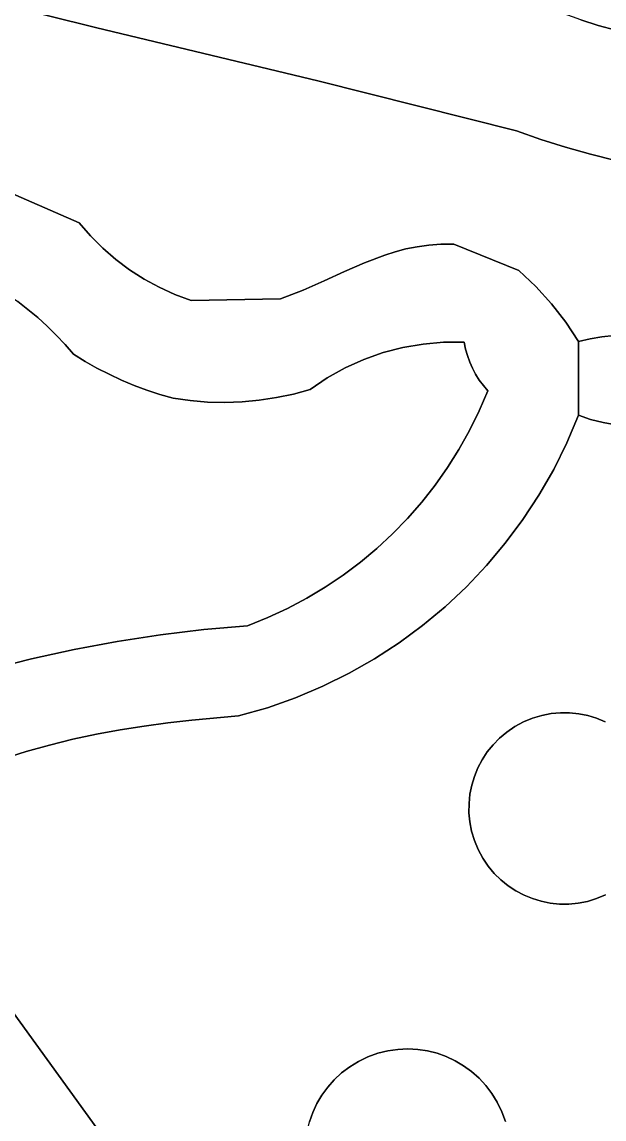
# Model space of a CAD drawing. Header units: inches. Extents: x 36.3 to 71.4, y 17.4 to 61.7.
# Drawn here: x 62.665 to 65.167, y 21.181 to 25.893 of the extents above; entities that cross this region are included whole.
import ezdxf

# ---------------------------------------------------------------- set-up
doc = ezdxf.new("R2010")
doc.units = ezdxf.units.IN
doc.layers.add('SURFACES_FOR_SKETCHUP', color=7, linetype='Continuous')

msp = doc.modelspace()

# ---------------------------------------------------------------- linework, layer by layer
at = {"layer": 'SURFACES_FOR_SKETCHUP'}
for points, invisible_edges in [([(62.9863, 25.8676), (62.8522, 26.4694), (62.0367, 26.1024)], 3), ([(62.8522, 26.4694), (62.9863, 25.8676), (63.2939, 26.3595)], 3), ([(63.2939, 26.3595), (62.9863, 25.8676), (63.7349, 26.2469)], 3), ([(62.9863, 25.8676), (63.9374, 25.6391), (63.7349, 26.2469)], 10), ([(64.1753, 26.1316), (63.7349, 26.2469), (63.9374, 25.6391)], 10), ([(65.1422, 25.878), (65.4603, 26.1733), (65.0677, 25.9019)], 3), ([(65.2177, 25.8579), (65.4603, 26.1733), (65.1422, 25.878)], 3), ([(64.3601, 26.0768), (64.1753, 26.1316), (63.9374, 25.6391)], 10), ([(62.9863, 25.8676), (62.0367, 26.1024), (62.4962, 25.1834)], 10), ([(64.5468, 26.0287), (64.3601, 26.0768), (63.9374, 25.6391)], 10), ([(63.9374, 25.6391), (64.7904, 25.4246), (64.5468, 26.0287)], 10), ([(64.5468, 26.0287), (64.7904, 25.4246), (64.735, 25.9875)], 3), ([(64.735, 25.9875), (64.7904, 25.4246), (64.9248, 25.9531)], 3), ([(65.0677, 25.9019), (64.9248, 25.9531), (64.7904, 25.4246)], 10), ([(64.7904, 25.4246), (64.8956, 25.388), (65.0677, 25.9019)], 10), ([(65.1422, 25.878), (65.0677, 25.9019), (64.8956, 25.388)], 10), ([(64.8956, 25.388), (65.0017, 25.3546), (65.1422, 25.878)], 10), ([(65.2177, 25.8579), (65.1422, 25.878), (65.0017, 25.3546)], 10), ([(62.5583, 25.1837), (62.9863, 25.8676), (62.4962, 25.1834)], 3), ([(62.5583, 25.1837), (62.9107, 25.0299), (62.9863, 25.8676)], 10), ([(63.9374, 25.6391), (62.9863, 25.8676), (62.9107, 25.0299)], 10), ([(65.0017, 25.3546), (65.1088, 25.3245), (65.2177, 25.8579)], 10), ([(65.2934, 25.8434), (65.2177, 25.8579), (65.1088, 25.3245)], 10), ([(65.1088, 25.3245), (65.2167, 25.2975), (65.2934, 25.8434)], 10), ([(62.9107, 25.0299), (62.9596, 24.9736), (63.9374, 25.6391)], 10), ([(62.9596, 24.9736), (63.0122, 24.921), (63.9374, 25.6391)], 10), ([(63.0122, 24.921), (63.0682, 24.8726), (63.9374, 25.6391)], 10), ([(63.0682, 24.8726), (63.1275, 24.8283), (63.9374, 25.6391)], 10), ([(63.1275, 24.8283), (63.1899, 24.7884), (63.9374, 25.6391)], 10), ([(63.1899, 24.7884), (63.255, 24.753), (63.9374, 25.6391)], 10), ([(63.255, 24.753), (63.3227, 24.7223), (63.9374, 25.6391)], 10), ([(63.3227, 24.7223), (63.3926, 24.6964), (63.9374, 25.6391)], 10), ([(63.776, 24.7041), (63.9374, 25.6391), (63.3926, 24.6964)], 3), ([(63.8734, 24.741), (63.9374, 25.6391), (63.776, 24.7041)], 3), ([(63.9643, 24.7807), (63.9374, 25.6391), (63.8734, 24.741)], 3), ([(64.1371, 24.8585), (63.9374, 25.6391), (64.0513, 24.8207)], 3), ([(64.2243, 24.8916), (63.9374, 25.6391), (64.1371, 24.8585)], 3), ([(64.0513, 24.8207), (63.9374, 25.6391), (63.9643, 24.7807)], 3), ([(64.2692, 24.9057), (63.9374, 25.6391), (64.2243, 24.8916)], 3), ([(63.9374, 25.6391), (64.4135, 24.934), (64.7904, 25.4246)], 3), ([(64.3155, 24.9176), (63.9374, 25.6391), (64.2692, 24.9057)], 3), ([(64.3635, 24.9272), (63.9374, 25.6391), (64.3155, 24.9176)], 3), ([(64.4135, 24.934), (63.9374, 25.6391), (64.3635, 24.9272)], 3), ([(64.4135, 24.934), (64.4659, 24.9379), (64.7904, 25.4246)], 10), ([(64.4659, 24.9379), (64.5209, 24.9383), (64.7904, 25.4246)], 10), ([(64.8956, 25.388), (64.7904, 25.4246), (64.5209, 24.9383)], 10), ([(64.5209, 24.9383), (64.8009, 24.8247), (64.8956, 25.388)], 10), ([(65.0017, 25.3546), (64.8956, 25.388), (64.8009, 24.8247)], 10), ([(65.0017, 25.3546), (64.8009, 24.8247), (65.1088, 25.3245)], 3), ([(64.874, 24.7561), (65.1088, 25.3245), (64.8009, 24.8247)], 3), ([(65.1088, 25.3245), (64.874, 24.7561), (65.2167, 25.2975)], 3), ([(64.874, 24.7561), (64.9415, 24.6822), (65.2167, 25.2975)], 10), ([(65.3253, 25.2737), (65.2167, 25.2975), (64.9415, 24.6822)], 10), ([(65.263, 24.5489), (65.3253, 25.2737), (64.9415, 24.6822)], 11), ([(62.5583, 25.1837), (62.5552, 24.753), (62.9107, 25.0299)], 3), ([(62.5552, 24.753), (62.6017, 24.7233), (62.9107, 25.0299)], 10), ([(62.6017, 24.7233), (62.6467, 24.6917), (62.9107, 25.0299)], 10), ([(62.9596, 24.9736), (62.9107, 25.0299), (62.6467, 24.6917)], 10), ([(62.6467, 24.6917), (62.6904, 24.6583), (62.9596, 24.9736)], 10), ([(63.0122, 24.921), (62.9596, 24.9736), (62.6904, 24.6583)], 10), ([(64.3155, 24.9176), (64.3897, 24.5093), (64.3635, 24.9272)], 3), ([(64.3635, 24.9272), (64.4777, 24.5168), (64.4135, 24.934)], 3), ([(64.4777, 24.5168), (64.3635, 24.9272), (64.3897, 24.5093)], 3), ([(64.4135, 24.934), (64.4777, 24.5168), (64.4659, 24.9379)], 3), ([(64.4659, 24.9379), (64.4777, 24.5168), (64.5209, 24.9383)], 3), ([(64.5665, 24.5168), (64.5209, 24.9383), (64.4777, 24.5168)], 3), ([(64.8009, 24.8247), (64.5209, 24.9383), (64.5665, 24.5168)], 10), ([(62.6904, 24.6583), (62.7326, 24.6232), (63.0122, 24.921)], 10), ([(62.7326, 24.6232), (62.7734, 24.5863), (63.0122, 24.921)], 10), ([(63.0682, 24.8726), (63.0122, 24.921), (62.7734, 24.5863)], 10), ([(64.1371, 24.8585), (64.3029, 24.4944), (64.2243, 24.8916)], 3), ([(64.2243, 24.8916), (64.3029, 24.4944), (64.2692, 24.9057)], 3), ([(64.2692, 24.9057), (64.3897, 24.5093), (64.3155, 24.9176)], 3), ([(64.3897, 24.5093), (64.2692, 24.9057), (64.3029, 24.4944)], 3), ([(62.7734, 24.5863), (62.8126, 24.5477), (63.0682, 24.8726)], 10), ([(63.1275, 24.8283), (63.0682, 24.8726), (62.8126, 24.5477)], 10), ([(64.0513, 24.8207), (64.2179, 24.4723), (64.1371, 24.8585)], 3), ([(64.3029, 24.4944), (64.1371, 24.8585), (64.2179, 24.4723)], 3), ([(62.8126, 24.5477), (62.8502, 24.5076), (63.1275, 24.8283)], 10), ([(62.8502, 24.5076), (62.9363, 24.4349), (63.1275, 24.8283)], 11), ([(63.1899, 24.7884), (63.1275, 24.8283), (62.9363, 24.4349)], 10), ([(62.9875, 24.4061), (63.1899, 24.7884), (62.9363, 24.4349)], 3), ([(62.9875, 24.4061), (63.0397, 24.3792), (63.1899, 24.7884)], 10), ([(63.255, 24.753), (63.1899, 24.7884), (63.0397, 24.3792)], 10), ([(63.9643, 24.7807), (64.135, 24.443), (64.0513, 24.8207)], 3), ([(64.2179, 24.4723), (64.0513, 24.8207), (64.135, 24.443)], 3), ([(64.874, 24.7561), (64.8009, 24.8247), (64.5665, 24.5168)], 10), ([(63.093, 24.3544), (63.255, 24.753), (63.0397, 24.3792)], 3), ([(63.255, 24.753), (63.093, 24.3544), (63.3227, 24.7223)], 3), ([(63.776, 24.7041), (63.9777, 24.3636), (63.8734, 24.741)], 3), ([(63.8734, 24.741), (64.0548, 24.4067), (63.9643, 24.7807)], 3), ([(64.0548, 24.4067), (63.8734, 24.741), (63.9777, 24.3636)], 3), ([(64.135, 24.443), (63.9643, 24.7807), (64.0548, 24.4067)], 3), ([(64.9415, 24.6822), (64.874, 24.7561), (64.5665, 24.5168)], 10), ([(62.6467, 24.6917), (62.0633, 24.6241), (62.6904, 24.6583)], 3), ([(63.1471, 24.3317), (63.3227, 24.7223), (63.093, 24.3544)], 3), ([(63.1471, 24.3317), (63.2021, 24.311), (63.3227, 24.7223)], 10), ([(63.3926, 24.6964), (63.3227, 24.7223), (63.2021, 24.311)], 10), ([(63.2021, 24.311), (63.2579, 24.2925), (63.3926, 24.6964)], 10), ([(63.2579, 24.2925), (63.3144, 24.2761), (63.3926, 24.6964)], 10), ([(63.3885, 24.2661), (63.3926, 24.6964), (63.3144, 24.2761)], 3), ([(63.3885, 24.2661), (63.4628, 24.2603), (63.3926, 24.6964)], 10), ([(63.776, 24.7041), (63.3926, 24.6964), (63.6114, 24.2614)], 10), ([(63.5371, 24.2588), (63.6114, 24.2614), (63.3926, 24.6964)], 10), ([(63.4628, 24.2603), (63.5371, 24.2588), (63.3926, 24.6964)], 10), ([(63.6114, 24.2614), (63.6854, 24.2682), (63.776, 24.7041)], 10), ([(63.6854, 24.2682), (63.759, 24.2793), (63.776, 24.7041)], 10), ([(63.759, 24.2793), (63.832, 24.2944), (63.776, 24.7041)], 10), ([(63.832, 24.2944), (63.9041, 24.3138), (63.776, 24.7041)], 10), ([(63.9777, 24.3636), (63.776, 24.7041), (63.9041, 24.3138)], 3), ([(62.6904, 24.6583), (62.0633, 24.6241), (62.7326, 24.6232)], 3), ([(64.5665, 24.5168), (64.5722, 24.4879), (64.9415, 24.6822)], 10), ([(64.5722, 24.4879), (64.58, 24.4596), (64.9415, 24.6822)], 10), ([(64.5899, 24.4321), (64.9415, 24.6822), (64.58, 24.4596)], 3), ([(64.6017, 24.4053), (64.9415, 24.6822), (64.5899, 24.4321)], 3), ([(64.9415, 24.6822), (64.6017, 24.4053), (65.003, 24.6032)], 3), ([(65.003, 24.6032), (65.2102, 24.5457), (64.9415, 24.6822)], 3), ([(65.263, 24.5489), (64.9415, 24.6822), (65.2102, 24.5457)], 3), ([(61.9819, 24.551), (62.7734, 24.5863), (62.0633, 24.6241)], 3), ([(62.7326, 24.6232), (62.0633, 24.6241), (62.7734, 24.5863)], 3), ([(64.6154, 24.3795), (65.003, 24.6032), (64.6017, 24.4053)], 3), ([(64.631, 24.3548), (65.003, 24.6032), (64.6154, 24.3795)], 3), ([(64.6484, 24.3312), (65.003, 24.6032), (64.631, 24.3548)], 3), ([(64.6676, 24.3088), (65.003, 24.6032), (64.6484, 24.3312)], 3), ([(65.003, 24.6032), (64.6676, 24.3088), (65.0581, 24.5195)], 3), ([(65.003, 24.6032), (65.0581, 24.5195), (65.1074, 24.5317)], 8), ([(65.003, 24.6032), (65.1074, 24.5317), (65.1582, 24.5402)], 9), ([(65.003, 24.6032), (65.1582, 24.5402), (65.2102, 24.5457)], 9), ([(61.902, 24.4763), (62.8861, 24.4658), (61.9819, 24.551)], 3), ([(62.7734, 24.5863), (61.9819, 24.551), (62.8126, 24.5477)], 3), ([(62.8502, 24.5076), (62.8126, 24.5477), (61.9819, 24.551)], 10), ([(62.8502, 24.5076), (61.9819, 24.551), (62.8861, 24.4658)], 3), ([(62.8502, 24.5076), (62.8861, 24.4658), (62.9363, 24.4349)], 8), ([(64.3029, 24.4944), (64.5892, 24.1384), (64.3897, 24.5093)], 3), ([(64.3897, 24.5093), (64.5899, 24.4321), (64.4777, 24.5168)], 3), ([(64.6017, 24.4053), (64.3897, 24.5093), (64.6154, 24.3795)], 3), ([(64.5899, 24.4321), (64.3897, 24.5093), (64.6017, 24.4053)], 3), ([(64.6154, 24.3795), (64.3897, 24.5093), (64.6306, 24.2224)], 11), ([(64.6306, 24.2224), (64.3897, 24.5093), (64.5892, 24.1384)], 3), ([(64.5722, 24.4879), (64.4777, 24.5168), (64.58, 24.4596)], 3), ([(64.5665, 24.5168), (64.4777, 24.5168), (64.5722, 24.4879)], 2), ([(64.58, 24.4596), (64.4777, 24.5168), (64.5899, 24.4321)], 3), ([(65.0581, 24.2035), (65.0581, 24.5195), (64.6676, 24.3088)], 10), ([(65.0581, 24.5195), (65.0581, 24.2035), (65.1074, 24.5317)], 2), ([(65.1097, 24.1854), (65.1074, 24.5317), (65.0581, 24.2035)], 3), ([(65.1582, 24.5402), (65.1074, 24.5317), (65.1097, 24.1854)], 10), ([(65.1097, 24.1854), (65.1631, 24.1721), (65.1582, 24.5402)], 10), ([(65.1582, 24.5402), (65.1631, 24.1721), (65.2102, 24.5457)], 3), ([(65.218, 24.1629), (65.2102, 24.5457), (65.1631, 24.1721)], 3), ([(61.6521, 23.644), (62.8861, 24.4658), (61.8237, 24.4)], 11), ([(61.6521, 23.644), (62.5233, 23.1111), (62.8861, 24.4658)], 11), ([(61.902, 24.4763), (61.8237, 24.4), (62.8861, 24.4658)], 10), ([(62.5233, 23.1111), (62.7057, 23.1573), (62.8861, 24.4658)], 10), ([(62.9363, 24.4349), (62.8861, 24.4658), (62.7057, 23.1573)], 10), ([(64.135, 24.443), (64.5437, 24.057), (64.2179, 24.4723)], 3), ([(64.2179, 24.4723), (64.5437, 24.057), (64.3029, 24.4944)], 3), ([(64.5892, 24.1384), (64.3029, 24.4944), (64.5437, 24.057)], 3), ([(62.9875, 24.4061), (62.9363, 24.4349), (62.7057, 23.1573)], 10), ([(64.0548, 24.4067), (64.4942, 23.9785), (64.135, 24.443)], 3), ([(64.5437, 24.057), (64.135, 24.443), (64.4942, 23.9785)], 3), ([(62.7057, 23.1573), (62.8894, 23.1976), (62.9875, 24.4061)], 10), ([(63.0397, 24.3792), (62.9875, 24.4061), (62.8894, 23.1976)], 10), ([(63.093, 24.3544), (63.0397, 24.3792), (62.8894, 23.1976)], 10), ([(63.9041, 24.3138), (64.3835, 23.8301), (63.9777, 24.3636)], 3), ([(63.9777, 24.3636), (64.4407, 23.9028), (64.0548, 24.4067)], 3), ([(64.4407, 23.9028), (63.9777, 24.3636), (64.3835, 23.8301)], 3), ([(64.4942, 23.9785), (64.0548, 24.4067), (64.4407, 23.9028)], 3), ([(64.6306, 24.2224), (64.631, 24.3548), (64.6154, 24.3795)], 9), ([(62.8894, 23.1976), (63.0743, 23.232), (63.093, 24.3544)], 10), ([(63.1471, 24.3317), (63.093, 24.3544), (63.0743, 23.232)], 10), ([(63.2021, 24.311), (63.1471, 24.3317), (63.0743, 23.232)], 10), ([(64.6306, 24.2224), (64.6484, 24.3312), (64.631, 24.3548)], 9), ([(64.6306, 24.2224), (64.6676, 24.3088), (64.6484, 24.3312)], 8), ([(63.2579, 24.2925), (63.2021, 24.311), (63.0743, 23.232)], 10), ([(63.0743, 23.232), (63.2603, 23.2605), (63.2579, 24.2925)], 10), ([(63.3144, 24.2761), (63.2579, 24.2925), (63.2603, 23.2605)], 10), ([(63.3885, 24.2661), (63.3144, 24.2761), (63.2603, 23.2605)], 10), ([(63.6114, 24.2614), (63.8894, 23.4175), (63.6854, 24.2682)], 3), ([(63.759, 24.2793), (63.6854, 24.2682), (64.046, 23.5169)], 10), ([(63.9691, 23.4652), (63.6854, 24.2682), (63.8894, 23.4175)], 3), ([(64.046, 23.5169), (63.6854, 24.2682), (63.9691, 23.4652)], 3), ([(63.759, 24.2793), (64.1199, 23.5724), (63.832, 24.2944)], 3), ([(64.1199, 23.5724), (63.759, 24.2793), (64.046, 23.5169)], 3), ([(63.832, 24.2944), (64.1908, 23.6316), (63.9041, 24.3138)], 3), ([(64.1908, 23.6316), (63.832, 24.2944), (64.1199, 23.5724)], 3), ([(64.3835, 23.8301), (63.9041, 24.3138), (64.3227, 23.7606)], 3), ([(64.3227, 23.7606), (63.9041, 24.3138), (64.2584, 23.6944)], 3), ([(64.2584, 23.6944), (63.9041, 24.3138), (64.1908, 23.6316)], 3), ([(64.6676, 24.3088), (64.6306, 24.2224), (65.0078, 24.0852)], 10), ([(65.0078, 24.0852), (65.0581, 24.2035), (64.6676, 24.3088)], 10), ([(63.2603, 23.2605), (63.4472, 23.2829), (63.3885, 24.2661)], 10), ([(63.4628, 24.2603), (63.3885, 24.2661), (63.4472, 23.2829)], 10), ([(63.5371, 24.2588), (63.4628, 24.2603), (63.4472, 23.2829)], 10), ([(63.4472, 23.2829), (63.7221, 23.3344), (63.5371, 24.2588)], 11), ([(63.5371, 24.2588), (63.807, 23.3738), (63.6114, 24.2614)], 3), ([(63.807, 23.3738), (63.5371, 24.2588), (63.7221, 23.3344)], 3), ([(63.8894, 23.4175), (63.6114, 24.2614), (63.807, 23.3738)], 3), ([(64.6306, 24.2224), (64.5892, 24.1384), (64.9509, 23.9708)], 10), ([(64.9509, 23.9708), (65.0078, 24.0852), (64.6306, 24.2224)], 10), ([(65.1097, 24.1854), (65.0581, 24.2035), (65.0078, 24.0852)], 8), ([(65.1097, 24.1854), (65.0078, 24.0852), (65.1631, 24.1721)], 3), ([(64.5892, 24.1384), (64.5437, 24.057), (64.8875, 23.8607)], 10), ([(64.8875, 23.8607), (64.9509, 23.9708), (64.5892, 24.1384)], 10), ([(64.8875, 23.8607), (65.1718, 22.8872), (65.3901, 24.1557)], 11), ([(65.3318, 24.1552), (64.8875, 23.8607), (65.3901, 24.1557)], 3), ([(64.8875, 23.8607), (65.3318, 24.1552), (64.9509, 23.9708)], 3), ([(64.9509, 23.9708), (65.218, 24.1629), (65.0078, 24.0852)], 3), ([(65.218, 24.1629), (64.9509, 23.9708), (65.2743, 24.1574)], 3), ([(65.2743, 24.1574), (64.9509, 23.9708), (65.3318, 24.1552)], 3), ([(65.1631, 24.1721), (65.0078, 24.0852), (65.218, 24.1629)], 3), ([(64.5437, 24.057), (64.4942, 23.9785), (64.8181, 23.755)], 10), ([(64.8181, 23.755), (64.8875, 23.8607), (64.5437, 24.057)], 10), ([(64.4942, 23.9785), (64.4407, 23.9028), (64.8181, 23.755)], 10), ([(64.4407, 23.9028), (64.3835, 23.8301), (64.7427, 23.6539)], 10), ([(64.7427, 23.6539), (64.8181, 23.755), (64.4407, 23.9028)], 10), ([(64.8181, 23.755), (65.1353, 22.9022), (64.8875, 23.8607)], 3), ([(65.1718, 22.8872), (64.8875, 23.8607), (65.1353, 22.9022)], 3), ([(64.3835, 23.8301), (64.3227, 23.7606), (64.6617, 23.5577)], 10), ([(64.6617, 23.5577), (64.7427, 23.6539), (64.3835, 23.8301)], 10), ([(64.3227, 23.7606), (64.2584, 23.6944), (64.5753, 23.4666)], 10), ([(64.5753, 23.4666), (64.6617, 23.5577), (64.3227, 23.7606)], 10), ([(64.7427, 23.6539), (65.0975, 22.9136), (64.8181, 23.755)], 3), ([(65.1353, 22.9022), (64.8181, 23.755), (65.0975, 22.9136)], 3), ([(64.2584, 23.6944), (64.1908, 23.6316), (64.4837, 23.3808)], 10), ([(64.4837, 23.3808), (64.5753, 23.4666), (64.2584, 23.6944)], 10), ([(64.1908, 23.6316), (64.1199, 23.5724), (64.3873, 23.3005)], 10), ([(64.3873, 23.3005), (64.4837, 23.3808), (64.1908, 23.6316)], 10), ([(64.6617, 23.5577), (65.0193, 22.9254), (64.7427, 23.6539)], 3), ([(65.0588, 22.9214), (64.7427, 23.6539), (65.0193, 22.9254)], 3), ([(65.0975, 22.9136), (64.7427, 23.6539), (65.0588, 22.9214)], 3), ([(64.1199, 23.5724), (64.046, 23.5169), (64.2862, 23.226)], 10), ([(64.2862, 23.226), (64.3873, 23.3005), (64.1199, 23.5724)], 10), ([(64.046, 23.5169), (63.9691, 23.4652), (64.1808, 23.1575)], 10), ([(64.1808, 23.1575), (64.2862, 23.226), (64.046, 23.5169)], 10), ([(64.5753, 23.4666), (64.9394, 22.9219), (64.6617, 23.5577)], 3), ([(64.9794, 22.9256), (64.6617, 23.5577), (64.9394, 22.9219)], 3), ([(65.0193, 22.9254), (64.6617, 23.5577), (64.9794, 22.9256)], 3), ([(64.5753, 23.4666), (64.4837, 23.3808), (64.8599, 22.9022)], 10), ([(64.5753, 23.4666), (64.8599, 22.9022), (64.8994, 22.9141)], 9), ([(64.5753, 23.4666), (64.8994, 22.9141), (64.9394, 22.9219)], 9), ([(63.9691, 23.4652), (63.8894, 23.4175), (64.0712, 23.0951)], 10), ([(64.0712, 23.0951), (64.1808, 23.1575), (63.9691, 23.4652)], 10), ([(63.807, 23.3738), (63.7221, 23.3344), (63.9577, 23.0392)], 10), ([(63.8894, 23.4175), (63.807, 23.3738), (64.0712, 23.0951)], 10), ([(63.9577, 23.0392), (64.0712, 23.0951), (63.807, 23.3738)], 10), ([(64.4837, 23.3808), (64.3873, 23.3005), (64.7839, 22.8661)], 10), ([(64.7839, 22.8661), (64.821, 22.8861), (64.4837, 23.3808)], 10), ([(64.821, 22.8861), (64.8599, 22.9022), (64.4837, 23.3808)], 10), ([(63.4472, 23.2829), (63.6348, 23.2994), (63.7221, 23.3344)], 8), ([(63.6348, 23.2994), (63.8406, 22.9899), (63.7221, 23.3344)], 3), ([(63.9577, 23.0392), (63.7221, 23.3344), (63.8406, 22.9899)], 3), ([(63.4472, 23.2829), (63.2603, 23.2605), (63.3948, 22.8938)], 10), ([(63.3948, 22.8938), (63.5965, 22.9122), (63.4472, 23.2829)], 10), ([(63.6348, 23.2994), (63.4472, 23.2829), (63.5965, 22.9122)], 10), ([(63.7201, 22.9475), (63.6348, 23.2994), (63.5965, 22.9122)], 3), ([(63.8406, 22.9899), (63.6348, 23.2994), (63.7201, 22.9475)], 3), ([(64.3873, 23.3005), (64.2862, 23.226), (64.7185, 22.8169)], 10), ([(64.7185, 22.8169), (64.7497, 22.8429), (64.3873, 23.3005)], 10), ([(64.7497, 22.8429), (64.7839, 22.8661), (64.3873, 23.3005)], 10), ([(63.0743, 23.232), (62.8894, 23.1976), (63.0878, 22.852)], 10), ([(63.2603, 23.2605), (63.0743, 23.232), (63.1903, 22.8682)], 10), ([(63.0878, 22.852), (63.1903, 22.8682), (63.0743, 23.232)], 10), ([(63.1903, 22.8682), (63.2927, 22.882), (63.2603, 23.2605)], 10), ([(63.2927, 22.882), (63.3948, 22.8938), (63.2603, 23.2605)], 10), ([(62.8894, 23.1976), (62.7057, 23.1573), (62.8838, 22.8116)], 10), ([(62.8838, 22.8116), (62.9856, 22.8332), (62.8894, 23.1976)], 10), ([(62.9856, 22.8332), (63.0878, 22.852), (62.8894, 23.1976)], 10), ([(64.2862, 23.226), (64.1808, 23.1575), (64.6653, 22.7571)], 10), ([(64.6653, 22.7571), (64.6903, 22.7881), (64.2862, 23.226)], 10), ([(64.6903, 22.7881), (64.7185, 22.8169), (64.2862, 23.226)], 10), ([(62.7057, 23.1573), (62.5233, 23.1111), (62.6829, 22.7588)], 10), ([(62.6829, 22.7588), (62.7828, 22.7869), (62.7057, 23.1573)], 10), ([(62.7828, 22.7869), (62.8838, 22.8116), (62.7057, 23.1573)], 10), ([(64.1808, 23.1575), (64.0712, 23.0951), (64.6251, 22.6889)], 10), ([(64.6251, 22.6889), (64.6435, 22.7239), (64.1808, 23.1575)], 10), ([(64.6435, 22.7239), (64.6653, 22.7571), (64.1808, 23.1575)], 10), ([(62.5844, 22.7272), (62.6829, 22.7588), (62.5233, 23.1111)], 10), ([(64.0712, 23.0951), (63.9577, 23.0392), (64.5987, 22.6146)], 10), ([(64.5987, 22.6146), (64.6101, 22.6524), (64.0712, 23.0951)], 10), ([(64.6101, 22.6524), (64.6251, 22.6889), (64.0712, 23.0951)], 10), ([(63.9577, 23.0392), (63.8406, 22.9899), (64.5869, 22.5364)], 10), ([(64.5869, 22.5364), (64.5909, 22.5759), (63.9577, 23.0392)], 10), ([(64.5909, 22.5759), (64.5987, 22.6146), (63.9577, 23.0392)], 10), ([(63.7201, 22.9475), (64.5904, 22.4565), (63.8406, 22.9899)], 3), ([(64.5867, 22.4965), (64.5869, 22.5364), (63.8406, 22.9899)], 10), ([(64.5867, 22.4965), (63.8406, 22.9899), (64.5904, 22.4565)], 3), ([(63.3948, 22.8938), (64.074, 21.4051), (63.5965, 22.9122)], 3), ([(63.5965, 22.9122), (64.5982, 22.4165), (63.7201, 22.9475)], 3), ([(64.1523, 21.4476), (63.5965, 22.9122), (64.1117, 21.4281)], 3), ([(63.5965, 22.9122), (64.1523, 21.4476), (64.5982, 22.4165)], 11), ([(64.1117, 21.4281), (63.5965, 22.9122), (64.074, 21.4051)], 3), ([(64.5904, 22.4565), (63.7201, 22.9475), (64.5982, 22.4165)], 3), ([(65.1353, 22.9022), (65.0975, 22.9136), (64.821, 22.8861)], 10), ([(64.8599, 22.9022), (64.821, 22.8861), (65.0975, 22.9136)], 10), ([(65.369, 22.6913), (65.1353, 22.9022), (64.821, 22.8861)], 11), ([(65.0588, 22.9214), (65.0193, 22.9254), (64.8599, 22.9022)], 10), ([(64.8599, 22.9022), (65.0193, 22.9254), (64.8994, 22.9141)], 3), ([(65.0975, 22.9136), (65.0588, 22.9214), (64.8599, 22.9022)], 10), ([(64.9794, 22.9256), (64.8994, 22.9141), (65.0193, 22.9254)], 3), ([(64.9794, 22.9256), (64.9394, 22.9219), (64.8994, 22.9141)], 8), ([(65.1353, 22.9022), (65.369, 22.6913), (65.1718, 22.8872)], 3), ([(63.0878, 22.852), (63.9795, 21.3176), (63.1903, 22.8682)], 3), ([(63.1903, 22.8682), (64.0078, 21.3496), (63.2927, 22.882)], 3), ([(64.0078, 21.3496), (63.1903, 22.8682), (63.9795, 21.3176)], 3), ([(63.2927, 22.882), (64.0393, 21.3788), (63.3948, 22.8938)], 3), ([(64.0393, 21.3788), (63.2927, 22.882), (64.0078, 21.3496)], 3), ([(64.074, 21.4051), (63.3948, 22.8938), (64.0393, 21.3788)], 3), ([(64.6101, 22.6524), (64.821, 22.8861), (64.6251, 22.6889)], 3), ([(64.821, 22.8861), (64.6101, 22.6524), (64.6262, 22.3381)], 11), ([(64.821, 22.8861), (64.7839, 22.8661), (64.6251, 22.6889)], 10), ([(64.6251, 22.6889), (64.7839, 22.8661), (64.6435, 22.7239)], 3), ([(64.6262, 22.3381), (65.1742, 22.1433), (64.821, 22.8861)], 11), ([(64.6435, 22.7239), (64.7839, 22.8661), (64.6653, 22.7571)], 3), ([(64.7839, 22.8661), (64.7497, 22.8429), (64.6653, 22.7571)], 10), ([(65.369, 22.6913), (64.821, 22.8861), (65.1742, 22.1433)], 11), ([(62.7828, 22.7869), (63.9545, 21.2833), (62.8838, 22.8116)], 3), ([(62.8838, 22.8116), (63.9545, 21.2833), (62.9856, 22.8332)], 3), ([(62.9856, 22.8332), (63.9795, 21.3176), (63.0878, 22.852)], 3), ([(63.9795, 21.3176), (62.9856, 22.8332), (63.9545, 21.2833)], 3), ([(64.6903, 22.7881), (64.6653, 22.7571), (64.7497, 22.8429)], 10), ([(64.7497, 22.8429), (64.7185, 22.8169), (64.6903, 22.7881)], 8), ([(62.6829, 22.7588), (63.9331, 21.2468), (62.7828, 22.7869)], 3), ([(63.9545, 21.2833), (62.7828, 22.7869), (63.9331, 21.2468)], 3), ([(62.4875, 22.6917), (63.9152, 21.2086), (62.5844, 22.7272)], 3), ([(62.5844, 22.7272), (63.9331, 21.2468), (62.6829, 22.7588)], 3), ([(63.9331, 21.2468), (62.5844, 22.7272), (63.9152, 21.2086)], 3), ([(62.3926, 22.6521), (63.9152, 21.2086), (62.4875, 22.6917)], 3), ([(62.2999, 22.6082), (63.9152, 21.2086), (62.3926, 22.6521)], 3), ([(64.6101, 22.6524), (64.5987, 22.6146), (64.6262, 22.3381)], 10), ([(62.2098, 22.5597), (63.9011, 21.1688), (62.2999, 22.6082)], 3), ([(63.9152, 21.2086), (62.2999, 22.6082), (63.9011, 21.1688)], 3), ([(64.5909, 22.5759), (64.5869, 22.5364), (64.6101, 22.377)], 10), ([(64.5987, 22.6146), (64.5909, 22.5759), (64.6101, 22.377)], 10), ([(64.6101, 22.377), (64.6262, 22.3381), (64.5987, 22.6146)], 10), ([(62.1225, 22.5063), (63.9011, 21.1688), (62.2098, 22.5597)], 3), ([(64.5867, 22.4965), (64.5982, 22.4165), (64.5869, 22.5364)], 3), ([(64.6101, 22.377), (64.5869, 22.5364), (64.5982, 22.4165)], 3), ([(62.0384, 22.4478), (63.9011, 21.1688), (62.1225, 22.5063)], 3), ([(64.5867, 22.4965), (64.5904, 22.4565), (64.5982, 22.4165)], 8), ([(63.5686, 20.3403), (62.0384, 22.4478), (62.1952, 21.3227)], 10), ([(62.0384, 22.4478), (63.5686, 20.3403), (63.8846, 21.0858)], 10), ([(62.0384, 22.4478), (63.8846, 21.0858), (63.8909, 21.1278)], 9), ([(62.0384, 22.4478), (63.8909, 21.1278), (63.9011, 21.1688)], 9), ([(64.6101, 22.377), (64.5982, 22.4165), (64.1523, 21.4476)], 10), ([(64.1523, 21.4476), (64.1947, 21.4629), (64.6101, 22.377)], 10), ([(64.6262, 22.3381), (64.6101, 22.377), (64.1947, 21.4629)], 10), ([(64.1947, 21.4629), (64.2375, 21.4736), (64.6262, 22.3381)], 10), ([(64.6462, 22.301), (64.6262, 22.3381), (64.2375, 21.4736)], 10), ([(64.6262, 22.3381), (64.6462, 22.301), (64.8234, 22.1422)], 10), ([(64.8599, 22.1272), (64.6262, 22.3381), (64.8234, 22.1422)], 3), ([(64.6262, 22.3381), (64.8599, 22.1272), (65.1742, 22.1433)], 11), ([(64.2375, 21.4736), (64.2806, 21.4799), (64.6462, 22.301)], 10), ([(64.6694, 22.2668), (64.6462, 22.301), (64.2806, 21.4799)], 10), ([(64.7884, 22.1606), (64.6462, 22.301), (64.7552, 22.1824)], 3), ([(64.8234, 22.1422), (64.6462, 22.301), (64.7884, 22.1606)], 3), ([(64.6462, 22.301), (64.6694, 22.2668), (64.7552, 22.1824)], 10), ([(64.2806, 21.4799), (64.3236, 21.4819), (64.6694, 22.2668)], 10), ([(64.6954, 22.2356), (64.6694, 22.2668), (64.3236, 21.4819)], 10), ([(64.7242, 22.2074), (64.7552, 22.1824), (64.6694, 22.2668)], 10), ([(64.6694, 22.2668), (64.6954, 22.2356), (64.7242, 22.2074)], 8), ([(64.3236, 21.4819), (64.3662, 21.4797), (64.6954, 22.2356)], 10), ([(64.7242, 22.2074), (64.6954, 22.2356), (64.3662, 21.4797)], 10), ([(64.3662, 21.4797), (64.4082, 21.4734), (64.7242, 22.2074)], 10), ([(64.7552, 22.1824), (64.7242, 22.2074), (64.4082, 21.4734)], 10), ([(64.4082, 21.4734), (64.4492, 21.4631), (64.7552, 22.1824)], 10), ([(64.7884, 22.1606), (64.7552, 22.1824), (64.4492, 21.4631)], 10), ([(64.4492, 21.4631), (64.489, 21.449), (64.7884, 22.1606)], 10), ([(64.8234, 22.1422), (64.7884, 22.1606), (64.489, 21.449)], 10), ([(64.489, 21.449), (64.5272, 21.4312), (64.8234, 22.1422)], 10), ([(64.8599, 22.1272), (64.8234, 22.1422), (64.5272, 21.4312)], 10), ([(64.5272, 21.4312), (64.5637, 21.4097), (64.8599, 22.1272)], 10), ([(64.8977, 22.1158), (64.8599, 22.1272), (64.5637, 21.4097)], 10), ([(64.5637, 21.4097), (64.598, 21.3848), (64.8977, 22.1158)], 10), ([(64.9364, 22.108), (64.8977, 22.1158), (64.598, 21.3848)], 10), ([(64.9364, 22.108), (64.598, 21.3848), (64.63, 21.3565)], 9), ([(64.9364, 22.108), (64.63, 21.3565), (64.9759, 22.1039)], 3), ([(64.6592, 21.3249), (64.9759, 22.1039), (64.63, 21.3565)], 3), ([(64.9759, 22.1039), (64.6592, 21.3249), (65.0158, 22.1038)], 3), ([(64.6855, 21.2903), (65.0158, 22.1038), (64.6592, 21.3249)], 3), ([(65.0158, 22.1038), (64.6855, 21.2903), (65.0559, 22.1075)], 3), ([(64.7085, 21.2525), (65.0559, 22.1075), (64.6855, 21.2903)], 3), ([(64.7085, 21.2525), (65.8274, 21.2658), (65.0958, 22.1153)], 11), ([(65.0559, 22.1075), (64.7085, 21.2525), (65.0958, 22.1153)], 3), ([(64.8599, 22.1272), (64.8977, 22.1158), (65.1742, 22.1433)], 10), ([(65.1353, 22.1272), (65.1742, 22.1433), (64.8977, 22.1158)], 10), ([(64.8977, 22.1158), (64.9364, 22.108), (65.1353, 22.1272)], 10), ([(64.9364, 22.108), (64.9759, 22.1039), (65.1353, 22.1272)], 10), ([(65.1353, 22.1272), (64.9759, 22.1039), (65.0958, 22.1153)], 3), ([(65.0158, 22.1038), (65.0958, 22.1153), (64.9759, 22.1039)], 3), ([(65.0158, 22.1038), (65.0559, 22.1075), (65.0958, 22.1153)], 8), ([(65.0958, 22.1153), (65.8736, 21.3872), (65.1353, 22.1272)], 3), ([(65.8736, 21.3872), (65.0958, 22.1153), (65.8274, 21.2658)], 3), ([(65.1353, 22.1272), (65.8736, 21.3872), (65.1742, 22.1433)], 3), ([(63.9152, 21.2086), (64.1523, 21.4476), (63.9331, 21.2468)], 3), ([(63.9152, 21.2086), (64.4923, 20.6362), (64.1523, 21.4476)], 11), ([(64.1523, 21.4476), (64.1117, 21.4281), (63.9331, 21.2468)], 10), ([(64.489, 21.449), (64.4492, 21.4631), (64.1523, 21.4476)], 10), ([(64.1947, 21.4629), (64.1523, 21.4476), (64.4492, 21.4631)], 10), ([(64.1523, 21.4476), (64.4923, 20.6362), (64.489, 21.449)], 11), ([(64.4082, 21.4734), (64.3662, 21.4797), (64.1947, 21.4629)], 10), ([(64.1947, 21.4629), (64.3662, 21.4797), (64.2375, 21.4736)], 3), ([(64.4492, 21.4631), (64.4082, 21.4734), (64.1947, 21.4629)], 10), ([(64.3236, 21.4819), (64.2375, 21.4736), (64.3662, 21.4797)], 3), ([(64.3236, 21.4819), (64.2806, 21.4799), (64.2375, 21.4736)], 8), ([(64.489, 21.449), (64.728, 21.2119), (64.5272, 21.4312)], 3), ([(64.728, 21.2119), (64.489, 21.449), (64.4923, 20.6362)], 11), ([(63.9331, 21.2468), (64.1117, 21.4281), (63.9545, 21.2833)], 3), ([(63.9545, 21.2833), (64.1117, 21.4281), (63.9795, 21.3176)], 3), ([(64.1117, 21.4281), (64.074, 21.4051), (63.9795, 21.3176)], 10), ([(64.0078, 21.3496), (63.9795, 21.3176), (64.074, 21.4051)], 10), ([(64.074, 21.4051), (64.0393, 21.3788), (64.0078, 21.3496)], 8), ([(64.728, 21.2119), (64.7085, 21.2525), (64.5272, 21.4312)], 10), ([(64.5272, 21.4312), (64.7085, 21.2525), (64.5637, 21.4097)], 3), ([(64.5637, 21.4097), (64.7085, 21.2525), (64.598, 21.3848)], 3), ([(64.63, 21.3565), (64.598, 21.3848), (64.6855, 21.2903)], 10), ([(64.7085, 21.2525), (64.6855, 21.2903), (64.598, 21.3848)], 10), ([(64.6855, 21.2903), (64.6592, 21.3249), (64.63, 21.3565)], 8), ([(62.1952, 21.3227), (62.0724, 20.0349), (63.8643, 18.9365)], 3), ([(62.1952, 21.3227), (63.8643, 18.9365), (63.5686, 20.3403)], 10), ([(64.728, 21.2119), (65.8274, 21.2658), (64.7085, 21.2525)], 3), ([(65.8274, 21.2658), (64.728, 21.2119), (65.7777, 21.1456)], 3), ([(63.9152, 21.2086), (63.9011, 21.1688), (63.9166, 20.8719)], 10), ([(63.9166, 20.8719), (64.1557, 20.6348), (63.9152, 21.2086)], 11), ([(64.4923, 20.6362), (63.9152, 21.2086), (64.1557, 20.6348)], 11), ([(64.4923, 20.6362), (64.7294, 20.8753), (64.728, 21.2119)], 11), ([(64.7433, 21.1696), (65.7777, 21.1456), (64.728, 21.2119)], 3), ([(64.7294, 20.8753), (64.7435, 20.9151), (64.728, 21.2119)], 10), ([(64.7433, 21.1696), (64.728, 21.2119), (64.7435, 20.9151)], 10)]:
    msp.add_3dface(points, dxfattribs=dict(at, invisible_edges=invisible_edges))

doc.saveas('drawing.dxf')
